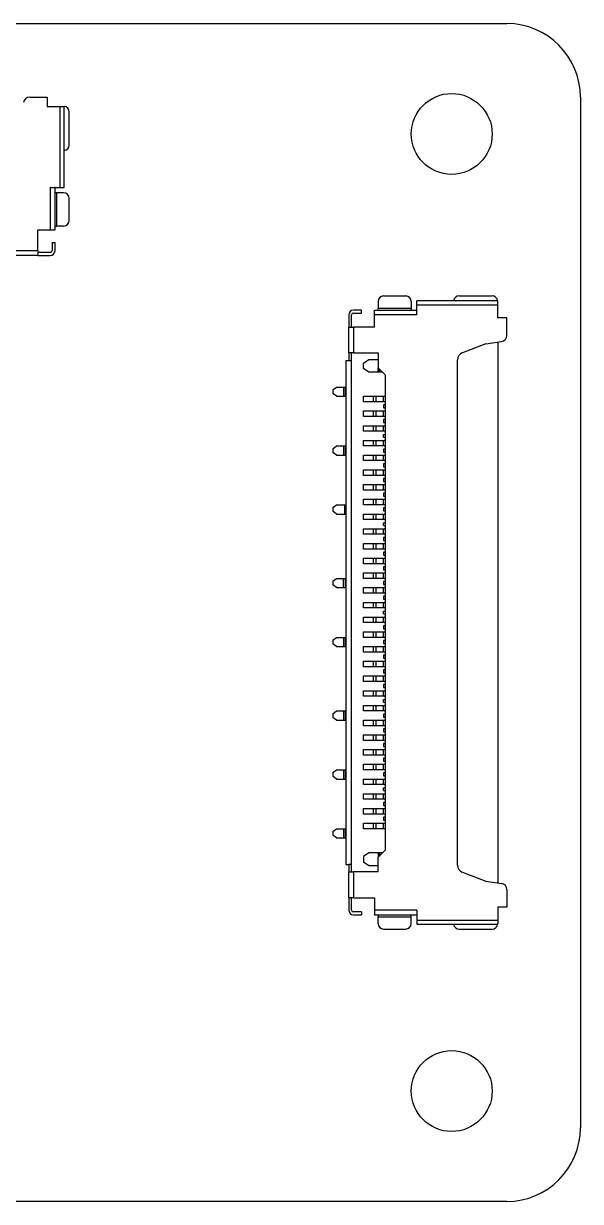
# Model space of a CAD drawing. Header units: millimetres. Extents: x 43 to 185, y 122 to 254.
# Drawn here: x 170.13 to 185.27, y 149.17 to 181.17 of the extents above; entities that cross this region are included whole.
import ezdxf

# ---------------------------------------------------------------- set-up
doc = ezdxf.new("R2010")
doc.units = ezdxf.units.MM

msp = doc.modelspace()

# ---------------------------------------------------------------- linework, layer by layer
at = {"color": 7, "linetype": 'Continuous', "lineweight": 25}
for p, q in [((142.266, 181.168), (183.266, 181.168)), ((170.293, 179.168), (170.771, 179.168)), ((170.771, 179.168), (170.771, 178.918)), ((170.771, 178.918), (171.121, 178.918)), ((171.121, 176.718), (171.121, 178.918)), ((171.121, 178.918), (171.231, 178.918)), ((171.231, 176.718), (171.231, 178.918)), ((185.266, 179.168), (185.266, 151.168)), ((171.366, 177.868), (171.366, 178.768)), ((170.851, 176.718), (170.851, 175.568)), ((170.856, 176.718), (171.121, 176.718)), ((170.981, 176.718), (170.971, 176.718)), ((170.971, 176.718), (170.971, 176.718)), ((170.981, 175.568), (170.981, 176.718)), ((170.981, 176.718), (170.981, 176.718)), ((171.121, 176.718), (171.231, 176.718)), ((171.031, 176.568), (170.981, 176.568)), ((171.031, 175.668), (171.031, 176.568)), ((171.216, 176.568), (171.031, 176.568)), ((171.366, 175.818), (171.366, 176.418)), ((170.516, 175.568), (170.851, 175.568)), ((170.516, 174.998), (170.516, 175.568)), ((170.851, 175.568), (170.981, 175.568)), ((170.981, 175.668), (171.031, 175.668)), ((171.216, 175.668), (171.031, 175.668)), ((170.901, 175.218), (170.901, 174.998)), ((170.901, 175.218), (170.981, 175.218)), ((170.981, 174.998), (170.981, 175.218)), ((169.816, 174.998), (170.516, 174.998)), ((170.516, 174.868), (169.816, 174.868)), ((170.516, 174.998), (170.516, 174.948)), ((170.516, 174.948), (170.516, 174.868)), ((170.851, 174.948), (170.516, 174.948)), ((170.516, 174.868), (170.851, 174.868)), ((179.916, 173.768), (180.516, 173.768)), ((181.966, 173.768), (182.866, 173.768)), ((179.766, 173.618), (179.766, 173.433)), ((180.666, 173.618), (180.666, 173.433)), ((183.016, 173.633), (180.816, 173.633)), ((180.816, 173.523), (180.816, 173.633)), ((180.816, 173.258), (180.816, 173.523)), ((180.816, 173.523), (183.016, 173.523)), ((183.016, 173.523), (183.016, 173.633)), ((183.016, 173.173), (183.016, 173.523)), ((178.966, 173.253), (178.966, 172.918)), ((179.046, 172.918), (179.046, 173.253)), ((179.316, 173.383), (179.096, 173.383)), ((179.096, 173.303), (179.316, 173.303)), ((179.316, 173.303), (179.316, 173.383)), ((179.666, 173.253), (179.666, 173.383)), ((179.666, 173.383), (180.816, 173.383)), ((179.666, 172.918), (179.666, 173.253)), ((180.816, 173.253), (179.666, 173.253)), ((179.766, 173.433), (180.666, 173.433)), ((179.766, 173.383), (179.766, 173.433)), ((180.666, 173.433), (180.666, 173.383)), ((180.816, 173.373), (180.816, 173.383)), ((180.816, 173.383), (180.816, 173.383)), ((180.816, 173.373), (180.816, 173.373)), ((183.266, 173.173), (183.016, 173.173)), ((183.266, 172.695), (183.266, 173.173)), ((178.966, 172.918), (179.046, 172.918)), ((178.966, 172.218), (178.966, 172.918)), ((179.046, 172.918), (179.096, 172.918)), ((179.096, 172.918), (179.096, 172.218)), ((179.666, 172.918), (179.096, 172.918)), ((182.691, 172.464), (183.121, 172.527)), ((183.016, 172.511), (183.016, 157.824)), ((178.966, 172.218), (178.966, 172.018)), ((179.046, 172.218), (178.966, 172.218)), ((179.096, 172.218), (179.046, 172.218)), ((179.046, 172.018), (179.046, 172.218)), ((179.096, 172.218), (179.766, 172.218)), ((179.766, 172.218), (179.766, 171.818)), ((182.691, 172.464), (182.055, 172.222)), ((178.886, 172.018), (178.886, 158.318)), ((178.886, 172.018), (178.966, 172.018)), ((178.966, 172.018), (179.046, 172.018)), ((179.046, 158.318), (179.046, 172.018)), ((179.366, 171.943), (179.516, 172.043)), ((179.366, 171.793), (179.366, 171.943)), ((179.516, 172.043), (179.766, 172.043)), ((181.926, 158.301), (181.926, 172.035)), ((179.516, 171.693), (179.366, 171.793)), ((179.766, 171.693), (179.516, 171.693)), ((179.966, 171.618), (179.766, 171.818)), ((179.766, 171.693), (179.766, 171.818)), ((179.8, 171.693), (179.766, 171.693)), ((179.8, 171.693), (179.8, 171.784)), ((179.878, 171.693), (179.8, 171.693)), ((179.878, 171.693), (179.878, 171.706)), ((179.891, 171.693), (179.878, 171.693)), ((179.966, 158.718), (179.966, 171.618)), ((178.536, 171.218), (178.636, 171.293)), ((178.536, 171.218), (178.536, 171.118)), ((178.636, 171.293), (178.826, 171.293)), ((178.826, 171.293), (178.826, 171.043)), ((178.826, 171.293), (178.869, 171.293)), ((178.869, 171.293), (178.869, 171.043)), ((178.869, 171.293), (178.886, 171.293)), ((178.636, 171.043), (178.536, 171.118)), ((178.636, 171.043), (178.826, 171.043)), ((178.826, 171.043), (178.869, 171.043)), ((178.869, 171.043), (178.886, 171.043)), ((179.366, 170.893), (179.366, 171.043)), ((179.366, 171.043), (179.636, 171.043)), ((179.636, 170.893), (179.366, 170.893)), ((179.636, 170.893), (179.636, 171.043)), ((179.636, 171.043), (179.716, 171.043)), ((179.716, 170.893), (179.636, 170.893)), ((179.716, 170.893), (179.716, 171.043)), ((179.716, 171.043), (179.916, 171.043)), ((179.916, 170.893), (179.716, 170.893)), ((179.916, 170.893), (179.916, 171.043)), ((179.916, 171.043), (179.936, 171.043)), ((179.936, 170.893), (179.916, 170.893)), ((179.366, 170.493), (179.366, 170.643)), ((179.366, 170.643), (179.636, 170.643)), ((179.636, 170.493), (179.636, 170.643)), ((179.636, 170.643), (179.716, 170.643)), ((179.716, 170.493), (179.716, 170.643)), ((179.716, 170.643), (179.916, 170.643)), ((179.916, 170.808), (179.916, 170.728)), ((179.966, 170.808), (179.916, 170.808)), ((179.916, 170.728), (179.966, 170.728)), ((179.916, 170.493), (179.916, 170.643)), ((179.916, 170.643), (179.936, 170.643)), ((179.636, 170.493), (179.366, 170.493)), ((179.366, 170.093), (179.366, 170.243)), ((179.366, 170.243), (179.636, 170.243)), ((179.716, 170.493), (179.636, 170.493)), ((179.636, 170.093), (179.636, 170.243)), ((179.636, 170.243), (179.716, 170.243)), ((179.916, 170.493), (179.716, 170.493)), ((179.716, 170.093), (179.716, 170.243)), ((179.716, 170.243), (179.916, 170.243)), ((179.936, 170.493), (179.916, 170.493)), ((179.916, 170.408), (179.916, 170.328)), ((179.966, 170.408), (179.916, 170.408)), ((179.916, 170.328), (179.966, 170.328)), ((179.916, 170.093), (179.916, 170.243)), ((179.916, 170.243), (179.936, 170.243)), ((179.636, 170.093), (179.366, 170.093)), ((179.716, 170.093), (179.636, 170.093)), ((179.916, 170.093), (179.716, 170.093)), ((179.936, 170.093), (179.916, 170.093)), ((179.916, 169.928), (179.916, 170.008)), ((179.916, 170.008), (179.966, 170.008)), ((179.916, 169.928), (179.966, 169.928)), ((178.536, 169.618), (178.636, 169.693)), ((178.536, 169.618), (178.536, 169.518)), ((178.636, 169.693), (178.826, 169.693)), ((178.826, 169.693), (178.826, 169.443)), ((178.826, 169.693), (178.869, 169.693)), ((178.869, 169.693), (178.869, 169.443)), ((178.869, 169.693), (178.886, 169.693)), ((179.366, 169.693), (179.366, 169.843)), ((179.366, 169.843), (179.636, 169.843)), ((179.636, 169.693), (179.366, 169.693)), ((179.636, 169.693), (179.636, 169.843)), ((179.636, 169.843), (179.716, 169.843)), ((179.716, 169.693), (179.636, 169.693)), ((179.716, 169.693), (179.716, 169.843)), ((179.716, 169.843), (179.916, 169.843)), ((179.916, 169.693), (179.716, 169.693)), ((179.916, 169.693), (179.916, 169.843)), ((179.916, 169.843), (179.936, 169.843)), ((179.936, 169.693), (179.916, 169.693)), ((179.916, 169.608), (179.916, 169.528)), ((179.966, 169.608), (179.916, 169.608)), ((178.636, 169.443), (178.536, 169.518)), ((178.636, 169.443), (178.826, 169.443)), ((178.826, 169.443), (178.869, 169.443)), ((178.869, 169.443), (178.886, 169.443)), ((179.366, 169.293), (179.366, 169.443)), ((179.366, 169.443), (179.636, 169.443)), ((179.636, 169.293), (179.366, 169.293)), ((179.636, 169.293), (179.636, 169.443)), ((179.636, 169.443), (179.716, 169.443)), ((179.716, 169.293), (179.636, 169.293)), ((179.716, 169.293), (179.716, 169.443)), ((179.716, 169.443), (179.916, 169.443)), ((179.916, 169.293), (179.716, 169.293)), ((179.916, 169.528), (179.966, 169.528)), ((179.916, 169.293), (179.916, 169.443)), ((179.916, 169.443), (179.936, 169.443)), ((179.936, 169.293), (179.916, 169.293)), ((179.366, 168.893), (179.366, 169.043)), ((179.366, 169.043), (179.636, 169.043)), ((179.636, 168.893), (179.636, 169.043)), ((179.636, 169.043), (179.716, 169.043)), ((179.716, 168.893), (179.716, 169.043)), ((179.716, 169.043), (179.916, 169.043)), ((179.916, 169.208), (179.916, 169.128)), ((179.966, 169.208), (179.916, 169.208)), ((179.916, 169.128), (179.966, 169.128)), ((179.916, 168.893), (179.916, 169.043)), ((179.916, 169.043), (179.936, 169.043)), ((179.636, 168.893), (179.366, 168.893)), ((179.366, 168.493), (179.366, 168.643)), ((179.366, 168.643), (179.636, 168.643)), ((179.716, 168.893), (179.636, 168.893)), ((179.636, 168.493), (179.636, 168.643)), ((179.636, 168.643), (179.716, 168.643)), ((179.916, 168.893), (179.716, 168.893)), ((179.716, 168.493), (179.716, 168.643)), ((179.716, 168.643), (179.916, 168.643)), ((179.936, 168.893), (179.916, 168.893)), ((179.916, 168.808), (179.916, 168.728)), ((179.966, 168.808), (179.916, 168.808)), ((179.916, 168.728), (179.966, 168.728)), ((179.916, 168.493), (179.916, 168.643)), ((179.916, 168.643), (179.936, 168.643)), ((179.636, 168.493), (179.366, 168.493)), ((179.716, 168.493), (179.636, 168.493)), ((179.916, 168.493), (179.716, 168.493)), ((179.936, 168.493), (179.916, 168.493)), ((179.916, 168.408), (179.916, 168.328)), ((179.966, 168.408), (179.916, 168.408)), ((179.916, 168.328), (179.966, 168.328)), ((178.536, 168.018), (178.636, 168.093)), ((178.536, 168.018), (178.536, 167.918)), ((178.636, 168.093), (178.855, 168.093)), ((178.855, 168.093), (178.855, 167.843)), ((178.855, 168.093), (178.886, 168.093)), ((179.366, 168.093), (179.366, 168.243)), ((179.366, 168.243), (179.636, 168.243)), ((179.636, 168.093), (179.366, 168.093)), ((179.636, 168.093), (179.636, 168.243)), ((179.636, 168.243), (179.716, 168.243)), ((179.716, 168.093), (179.636, 168.093)), ((179.716, 168.093), (179.716, 168.243)), ((179.716, 168.243), (179.916, 168.243)), ((179.916, 168.093), (179.716, 168.093)), ((179.916, 168.093), (179.916, 168.243)), ((179.916, 168.243), (179.936, 168.243)), ((179.936, 168.093), (179.916, 168.093)), ((179.916, 168.008), (179.916, 167.928)), ((179.966, 168.008), (179.916, 168.008)), ((178.636, 167.843), (178.536, 167.918)), ((178.636, 167.843), (178.855, 167.843)), ((178.855, 167.843), (178.886, 167.843)), ((179.366, 167.693), (179.366, 167.843)), ((179.366, 167.843), (179.636, 167.843)), ((179.636, 167.693), (179.366, 167.693)), ((179.636, 167.693), (179.636, 167.843)), ((179.636, 167.843), (179.716, 167.843)), ((179.716, 167.693), (179.636, 167.693)), ((179.716, 167.693), (179.716, 167.843)), ((179.716, 167.843), (179.916, 167.843)), ((179.916, 167.693), (179.716, 167.693)), ((179.916, 167.928), (179.966, 167.928)), ((179.916, 167.693), (179.916, 167.843)), ((179.916, 167.843), (179.936, 167.843)), ((179.936, 167.693), (179.916, 167.693)), ((179.366, 167.293), (179.366, 167.443)), ((179.366, 167.443), (179.636, 167.443)), ((179.636, 167.293), (179.636, 167.443)), ((179.636, 167.443), (179.716, 167.443)), ((179.716, 167.293), (179.716, 167.443)), ((179.716, 167.443), (179.916, 167.443)), ((179.916, 167.528), (179.916, 167.608)), ((179.916, 167.608), (179.966, 167.608)), ((179.916, 167.528), (179.966, 167.528)), ((179.916, 167.293), (179.916, 167.443)), ((179.916, 167.443), (179.936, 167.443)), ((179.636, 167.293), (179.366, 167.293)), ((179.366, 166.893), (179.366, 167.043)), ((179.366, 167.043), (179.636, 167.043)), ((179.716, 167.293), (179.636, 167.293)), ((179.636, 166.893), (179.636, 167.043)), ((179.636, 167.043), (179.716, 167.043)), ((179.916, 167.293), (179.716, 167.293)), ((179.716, 166.893), (179.716, 167.043)), ((179.716, 167.043), (179.916, 167.043)), ((179.936, 167.293), (179.916, 167.293)), ((179.916, 167.208), (179.916, 167.128)), ((179.966, 167.208), (179.916, 167.208)), ((179.916, 167.128), (179.966, 167.128)), ((179.916, 166.893), (179.916, 167.043)), ((179.916, 167.043), (179.936, 167.043)), ((179.636, 166.893), (179.366, 166.893)), ((179.716, 166.893), (179.636, 166.893)), ((179.916, 166.893), (179.716, 166.893)), ((179.936, 166.893), (179.916, 166.893)), ((179.916, 166.808), (179.916, 166.728)), ((179.966, 166.808), (179.916, 166.808)), ((179.916, 166.728), (179.966, 166.728)), ((179.366, 166.493), (179.366, 166.643)), ((179.366, 166.643), (179.636, 166.643)), ((179.636, 166.493), (179.366, 166.493)), ((179.636, 166.493), (179.636, 166.643)), ((179.636, 166.643), (179.716, 166.643)), ((179.716, 166.493), (179.636, 166.493)), ((179.716, 166.493), (179.716, 166.643)), ((179.716, 166.643), (179.916, 166.643)), ((179.916, 166.493), (179.716, 166.493)), ((179.916, 166.493), (179.916, 166.643)), ((179.916, 166.643), (179.936, 166.643)), ((179.936, 166.493), (179.916, 166.493)), ((179.916, 166.408), (179.916, 166.328)), ((179.966, 166.408), (179.916, 166.408)), ((178.536, 166.018), (178.636, 166.093)), ((178.636, 166.093), (178.826, 166.093)), ((178.826, 165.843), (178.826, 166.093)), ((178.826, 166.093), (178.869, 166.093)), ((178.869, 166.093), (178.869, 165.843)), ((178.869, 166.093), (178.886, 166.093)), ((179.366, 166.093), (179.366, 166.243)), ((179.366, 166.243), (179.636, 166.243)), ((179.636, 166.093), (179.366, 166.093)), ((179.636, 166.093), (179.636, 166.243)), ((179.636, 166.243), (179.716, 166.243)), ((179.716, 166.093), (179.636, 166.093)), ((179.716, 166.093), (179.716, 166.243)), ((179.716, 166.243), (179.916, 166.243)), ((179.916, 166.093), (179.716, 166.093)), ((179.916, 166.328), (179.966, 166.328)), ((179.916, 166.093), (179.916, 166.243)), ((179.916, 166.243), (179.936, 166.243)), ((179.936, 166.093), (179.916, 166.093)), ((178.536, 166.018), (178.536, 165.918)), ((178.636, 165.843), (178.536, 165.918)), ((178.636, 165.843), (178.826, 165.843)), ((178.826, 165.843), (178.869, 165.843)), ((178.869, 165.843), (178.886, 165.843)), ((179.366, 165.693), (179.366, 165.843)), ((179.366, 165.843), (179.636, 165.843)), ((179.636, 165.693), (179.636, 165.843)), ((179.636, 165.843), (179.716, 165.843)), ((179.716, 165.693), (179.716, 165.843)), ((179.716, 165.843), (179.916, 165.843)), ((179.916, 166.008), (179.916, 165.928)), ((179.966, 166.008), (179.916, 166.008)), ((179.916, 165.928), (179.966, 165.928)), ((179.916, 165.693), (179.916, 165.843)), ((179.916, 165.843), (179.936, 165.843)), ((179.636, 165.693), (179.366, 165.693)), ((179.366, 165.293), (179.366, 165.443)), ((179.366, 165.443), (179.636, 165.443)), ((179.716, 165.693), (179.636, 165.693)), ((179.636, 165.293), (179.636, 165.443)), ((179.636, 165.443), (179.716, 165.443)), ((179.916, 165.693), (179.716, 165.693)), ((179.716, 165.293), (179.716, 165.443)), ((179.716, 165.443), (179.916, 165.443)), ((179.936, 165.693), (179.916, 165.693)), ((179.916, 165.608), (179.916, 165.528)), ((179.966, 165.608), (179.916, 165.608)), ((179.916, 165.528), (179.966, 165.528)), ((179.916, 165.293), (179.916, 165.443)), ((179.916, 165.443), (179.936, 165.443)), ((179.636, 165.293), (179.366, 165.293)), ((179.716, 165.293), (179.636, 165.293)), ((179.916, 165.293), (179.716, 165.293)), ((179.936, 165.293), (179.916, 165.293)), ((179.916, 165.128), (179.916, 165.208)), ((179.916, 165.208), (179.966, 165.208)), ((179.916, 165.128), (179.966, 165.128)), ((179.366, 164.893), (179.366, 165.043)), ((179.366, 165.043), (179.636, 165.043)), ((179.636, 164.893), (179.366, 164.893)), ((179.636, 164.893), (179.636, 165.043)), ((179.636, 165.043), (179.716, 165.043)), ((179.716, 164.893), (179.636, 164.893)), ((179.716, 164.893), (179.716, 165.043)), ((179.716, 165.043), (179.916, 165.043)), ((179.916, 164.893), (179.716, 164.893)), ((179.916, 164.893), (179.916, 165.043)), ((179.916, 165.043), (179.936, 165.043)), ((179.936, 164.893), (179.916, 164.893)), ((179.916, 164.808), (179.916, 164.728)), ((179.966, 164.808), (179.916, 164.808)), ((178.536, 164.418), (178.636, 164.493)), ((178.636, 164.493), (178.826, 164.493)), ((178.826, 164.493), (178.826, 164.243)), ((178.826, 164.493), (178.869, 164.493)), ((178.869, 164.493), (178.869, 164.243)), ((178.869, 164.493), (178.886, 164.493)), ((179.366, 164.493), (179.366, 164.643)), ((179.366, 164.643), (179.636, 164.643)), ((179.636, 164.493), (179.366, 164.493)), ((179.636, 164.493), (179.636, 164.643)), ((179.636, 164.643), (179.716, 164.643)), ((179.716, 164.493), (179.636, 164.493)), ((179.716, 164.493), (179.716, 164.643)), ((179.716, 164.643), (179.916, 164.643)), ((179.916, 164.493), (179.716, 164.493)), ((179.916, 164.728), (179.966, 164.728)), ((179.916, 164.493), (179.916, 164.643)), ((179.916, 164.643), (179.936, 164.643)), ((179.936, 164.493), (179.916, 164.493)), ((178.536, 164.418), (178.536, 164.318)), ((178.636, 164.243), (178.536, 164.318)), ((178.636, 164.243), (178.826, 164.243)), ((178.826, 164.243), (178.869, 164.243)), ((178.869, 164.243), (178.886, 164.243)), ((179.366, 164.093), (179.366, 164.243)), ((179.366, 164.243), (179.636, 164.243)), ((179.636, 164.093), (179.636, 164.243)), ((179.636, 164.243), (179.716, 164.243)), ((179.716, 164.093), (179.716, 164.243)), ((179.716, 164.243), (179.916, 164.243)), ((179.916, 164.408), (179.916, 164.328)), ((179.966, 164.408), (179.916, 164.408)), ((179.916, 164.328), (179.966, 164.328)), ((179.916, 164.093), (179.916, 164.243)), ((179.916, 164.243), (179.936, 164.243)), ((179.636, 164.093), (179.366, 164.093)), ((179.366, 163.693), (179.366, 163.843)), ((179.366, 163.843), (179.636, 163.843)), ((179.716, 164.093), (179.636, 164.093)), ((179.636, 163.693), (179.636, 163.843)), ((179.636, 163.843), (179.716, 163.843)), ((179.916, 164.093), (179.716, 164.093)), ((179.716, 163.693), (179.716, 163.843)), ((179.716, 163.843), (179.916, 163.843)), ((179.936, 164.093), (179.916, 164.093)), ((179.916, 164.008), (179.916, 163.928)), ((179.966, 164.008), (179.916, 164.008)), ((179.916, 163.928), (179.966, 163.928)), ((179.916, 163.693), (179.916, 163.843)), ((179.916, 163.843), (179.936, 163.843)), ((179.636, 163.693), (179.366, 163.693)), ((179.716, 163.693), (179.636, 163.693)), ((179.916, 163.693), (179.716, 163.693)), ((179.936, 163.693), (179.916, 163.693)), ((179.916, 163.608), (179.916, 163.528)), ((179.966, 163.608), (179.916, 163.608)), ((179.916, 163.528), (179.966, 163.528)), ((179.366, 163.293), (179.366, 163.443)), ((179.366, 163.443), (179.636, 163.443)), ((179.636, 163.293), (179.366, 163.293)), ((179.636, 163.293), (179.636, 163.443)), ((179.636, 163.443), (179.716, 163.443)), ((179.716, 163.293), (179.636, 163.293)), ((179.716, 163.293), (179.716, 163.443)), ((179.716, 163.443), (179.916, 163.443)), ((179.916, 163.293), (179.716, 163.293)), ((179.916, 163.293), (179.916, 163.443)), ((179.916, 163.443), (179.936, 163.443)), ((179.936, 163.293), (179.916, 163.293)), ((179.916, 163.208), (179.916, 163.128)), ((179.966, 163.208), (179.916, 163.208)), ((179.366, 162.893), (179.366, 163.043)), ((179.366, 163.043), (179.636, 163.043)), ((179.636, 162.893), (179.366, 162.893)), ((179.636, 162.893), (179.636, 163.043)), ((179.636, 163.043), (179.716, 163.043)), ((179.716, 162.893), (179.636, 162.893)), ((179.716, 162.893), (179.716, 163.043)), ((179.716, 163.043), (179.916, 163.043)), ((179.916, 162.893), (179.716, 162.893)), ((179.916, 163.128), (179.966, 163.128)), ((179.916, 162.893), (179.916, 163.043)), ((179.916, 163.043), (179.936, 163.043)), ((179.936, 162.893), (179.916, 162.893)), ((179.366, 162.493), (179.366, 162.643)), ((179.366, 162.643), (179.636, 162.643)), ((179.636, 162.493), (179.636, 162.643)), ((179.636, 162.643), (179.716, 162.643)), ((179.716, 162.493), (179.716, 162.643)), ((179.716, 162.643), (179.916, 162.643)), ((179.916, 162.728), (179.916, 162.808)), ((179.916, 162.808), (179.966, 162.808)), ((179.916, 162.728), (179.966, 162.728)), ((179.916, 162.493), (179.916, 162.643)), ((179.916, 162.643), (179.936, 162.643)), ((178.536, 162.418), (178.636, 162.493)), ((178.536, 162.418), (178.536, 162.318)), ((178.636, 162.243), (178.536, 162.318)), ((178.636, 162.493), (178.826, 162.493)), ((178.636, 162.243), (178.826, 162.243)), ((178.826, 162.493), (178.826, 162.243)), ((178.826, 162.493), (178.869, 162.493)), ((178.826, 162.243), (178.869, 162.243)), ((178.869, 162.493), (178.869, 162.243)), ((178.869, 162.493), (178.886, 162.493)), ((178.869, 162.243), (178.886, 162.243)), ((179.636, 162.493), (179.366, 162.493)), ((179.366, 162.093), (179.366, 162.243)), ((179.366, 162.243), (179.636, 162.243)), ((179.716, 162.493), (179.636, 162.493)), ((179.636, 162.093), (179.636, 162.243)), ((179.636, 162.243), (179.716, 162.243)), ((179.916, 162.493), (179.716, 162.493)), ((179.716, 162.093), (179.716, 162.243)), ((179.716, 162.243), (179.916, 162.243)), ((179.936, 162.493), (179.916, 162.493)), ((179.916, 162.408), (179.916, 162.328)), ((179.966, 162.408), (179.916, 162.408)), ((179.916, 162.328), (179.966, 162.328)), ((179.916, 162.093), (179.916, 162.243)), ((179.916, 162.243), (179.936, 162.243)), ((179.636, 162.093), (179.366, 162.093)), ((179.716, 162.093), (179.636, 162.093)), ((179.916, 162.093), (179.716, 162.093)), ((179.936, 162.093), (179.916, 162.093)), ((179.916, 162.008), (179.916, 161.928)), ((179.966, 162.008), (179.916, 162.008)), ((179.916, 161.928), (179.966, 161.928)), ((179.366, 161.693), (179.366, 161.843)), ((179.366, 161.843), (179.636, 161.843)), ((179.636, 161.693), (179.366, 161.693)), ((179.636, 161.693), (179.636, 161.843)), ((179.636, 161.843), (179.716, 161.843)), ((179.716, 161.693), (179.636, 161.693)), ((179.716, 161.693), (179.716, 161.843)), ((179.716, 161.843), (179.916, 161.843)), ((179.916, 161.693), (179.716, 161.693)), ((179.916, 161.693), (179.916, 161.843)), ((179.916, 161.843), (179.936, 161.843)), ((179.936, 161.693), (179.916, 161.693)), ((179.916, 161.608), (179.916, 161.528)), ((179.966, 161.608), (179.916, 161.608)), ((179.366, 161.293), (179.366, 161.443)), ((179.366, 161.443), (179.636, 161.443)), ((179.636, 161.293), (179.366, 161.293)), ((179.636, 161.293), (179.636, 161.443)), ((179.636, 161.443), (179.716, 161.443)), ((179.716, 161.293), (179.636, 161.293)), ((179.716, 161.293), (179.716, 161.443)), ((179.716, 161.443), (179.916, 161.443)), ((179.916, 161.293), (179.716, 161.293)), ((179.916, 161.528), (179.966, 161.528)), ((179.916, 161.293), (179.916, 161.443)), ((179.916, 161.443), (179.936, 161.443)), ((179.936, 161.293), (179.916, 161.293)), ((179.366, 160.893), (179.366, 161.043)), ((179.366, 161.043), (179.636, 161.043)), ((179.636, 160.893), (179.636, 161.043)), ((179.636, 161.043), (179.716, 161.043)), ((179.716, 160.893), (179.716, 161.043)), ((179.716, 161.043), (179.916, 161.043)), ((179.916, 161.208), (179.916, 161.128)), ((179.966, 161.208), (179.916, 161.208)), ((179.916, 161.128), (179.966, 161.128)), ((179.916, 160.893), (179.916, 161.043)), ((179.916, 161.043), (179.936, 161.043)), ((178.536, 160.818), (178.636, 160.893)), ((178.536, 160.818), (178.536, 160.718)), ((178.636, 160.643), (178.536, 160.718)), ((178.636, 160.893), (178.826, 160.893)), ((178.636, 160.643), (178.826, 160.643)), ((178.826, 160.893), (178.826, 160.643)), ((178.826, 160.893), (178.869, 160.893)), ((178.826, 160.643), (178.869, 160.643)), ((178.869, 160.893), (178.869, 160.643)), ((178.869, 160.893), (178.886, 160.893)), ((178.869, 160.643), (178.886, 160.643)), ((179.636, 160.893), (179.366, 160.893)), ((179.366, 160.493), (179.366, 160.643)), ((179.366, 160.643), (179.636, 160.643)), ((179.716, 160.893), (179.636, 160.893)), ((179.636, 160.493), (179.636, 160.643)), ((179.636, 160.643), (179.716, 160.643)), ((179.916, 160.893), (179.716, 160.893)), ((179.716, 160.493), (179.716, 160.643)), ((179.716, 160.643), (179.916, 160.643)), ((179.936, 160.893), (179.916, 160.893)), ((179.916, 160.808), (179.916, 160.728)), ((179.966, 160.808), (179.916, 160.808)), ((179.916, 160.728), (179.966, 160.728)), ((179.916, 160.493), (179.916, 160.643)), ((179.916, 160.643), (179.936, 160.643)), ((179.636, 160.493), (179.366, 160.493)), ((179.716, 160.493), (179.636, 160.493)), ((179.916, 160.493), (179.716, 160.493)), ((179.936, 160.493), (179.916, 160.493)), ((179.916, 160.328), (179.916, 160.408)), ((179.916, 160.408), (179.966, 160.408)), ((179.916, 160.328), (179.966, 160.328)), ((179.366, 160.093), (179.366, 160.243)), ((179.366, 160.243), (179.636, 160.243)), ((179.636, 160.093), (179.366, 160.093)), ((179.636, 160.093), (179.636, 160.243)), ((179.636, 160.243), (179.716, 160.243)), ((179.716, 160.093), (179.636, 160.093)), ((179.716, 160.093), (179.716, 160.243)), ((179.716, 160.243), (179.916, 160.243)), ((179.916, 160.093), (179.716, 160.093)), ((179.916, 160.093), (179.916, 160.243)), ((179.916, 160.243), (179.936, 160.243)), ((179.936, 160.093), (179.916, 160.093)), ((179.916, 160.008), (179.916, 159.928)), ((179.966, 160.008), (179.916, 160.008)), ((179.366, 159.693), (179.366, 159.843)), ((179.366, 159.843), (179.636, 159.843)), ((179.636, 159.693), (179.366, 159.693)), ((179.636, 159.693), (179.636, 159.843)), ((179.636, 159.843), (179.716, 159.843)), ((179.716, 159.693), (179.636, 159.693)), ((179.716, 159.693), (179.716, 159.843)), ((179.716, 159.843), (179.916, 159.843)), ((179.916, 159.693), (179.716, 159.693)), ((179.916, 159.928), (179.966, 159.928)), ((179.916, 159.693), (179.916, 159.843)), ((179.916, 159.843), (179.936, 159.843)), ((179.936, 159.693), (179.916, 159.693)), ((179.366, 159.293), (179.366, 159.443)), ((179.366, 159.443), (179.636, 159.443)), ((179.636, 159.293), (179.636, 159.443)), ((179.636, 159.443), (179.716, 159.443)), ((179.716, 159.293), (179.716, 159.443)), ((179.716, 159.443), (179.916, 159.443)), ((179.916, 159.608), (179.916, 159.528)), ((179.966, 159.608), (179.916, 159.608)), ((179.916, 159.528), (179.966, 159.528)), ((179.916, 159.293), (179.916, 159.443)), ((179.916, 159.443), (179.936, 159.443)), ((178.536, 159.218), (178.636, 159.293)), ((178.536, 159.218), (178.536, 159.118)), ((178.636, 159.043), (178.536, 159.118)), ((178.636, 159.293), (178.826, 159.293)), ((178.636, 159.043), (178.826, 159.043)), ((178.826, 159.293), (178.826, 159.043)), ((178.826, 159.293), (178.869, 159.293)), ((178.826, 159.043), (178.869, 159.043)), ((178.869, 159.293), (178.869, 159.043)), ((178.869, 159.293), (178.886, 159.293)), ((178.869, 159.043), (178.886, 159.043)), ((179.636, 159.293), (179.366, 159.293)), ((179.716, 159.293), (179.636, 159.293)), ((179.916, 159.293), (179.716, 159.293)), ((179.936, 159.293), (179.916, 159.293)), ((179.516, 158.643), (179.366, 158.543)), ((179.366, 158.543), (179.366, 158.393)), ((179.766, 158.643), (179.516, 158.643)), ((179.966, 158.718), (179.766, 158.518)), ((179.8, 158.643), (179.766, 158.643)), ((179.766, 158.643), (179.766, 158.518)), ((179.766, 158.118), (179.766, 158.518)), ((179.878, 158.643), (179.8, 158.643)), ((179.8, 158.643), (179.8, 158.552)), ((179.891, 158.643), (179.878, 158.643)), ((179.878, 158.643), (179.878, 158.629)), ((178.886, 158.318), (178.966, 158.318)), ((178.966, 158.318), (178.966, 158.118)), ((179.046, 158.318), (178.966, 158.318)), ((178.966, 157.418), (178.966, 158.118)), ((178.966, 158.118), (179.046, 158.118)), ((179.046, 158.118), (179.046, 158.318)), ((179.046, 158.118), (179.096, 158.118)), ((179.096, 158.118), (179.096, 157.418)), ((179.766, 158.118), (179.096, 158.118)), ((179.366, 158.393), (179.516, 158.293)), ((179.516, 158.293), (179.766, 158.293)), ((182.055, 158.114), (182.691, 157.872)), ((182.691, 157.872), (183.121, 157.809)), ((183.266, 157.641), (183.266, 157.163)), ((178.966, 157.418), (178.966, 157.083)), ((179.046, 157.418), (178.966, 157.418)), ((179.046, 157.083), (179.046, 157.418)), ((179.096, 157.418), (179.046, 157.418)), ((179.096, 157.418), (179.666, 157.418)), ((179.666, 157.418), (179.666, 157.083)), ((183.266, 157.163), (183.016, 157.163)), ((183.016, 157.163), (183.016, 156.813)), ((179.316, 157.033), (179.096, 157.033)), ((179.096, 156.953), (179.316, 156.953)), ((179.316, 157.033), (179.316, 156.953)), ((180.816, 157.083), (179.666, 157.083)), ((179.666, 157.083), (179.666, 156.953)), ((179.666, 156.953), (180.816, 156.953)), ((179.766, 156.953), (179.766, 156.903)), ((179.766, 156.903), (180.666, 156.903)), ((179.766, 156.718), (179.766, 156.903)), ((180.666, 156.903), (180.666, 156.953)), ((180.666, 156.718), (180.666, 156.903)), ((180.816, 157.078), (180.816, 156.813)), ((180.816, 156.953), (180.816, 156.963)), ((180.816, 156.963), (180.816, 156.963)), ((180.816, 156.953), (180.816, 156.953)), ((180.816, 156.813), (183.016, 156.813)), ((180.816, 156.813), (180.816, 156.703)), ((183.016, 156.813), (183.016, 156.703)), ((179.916, 156.568), (180.516, 156.568)), ((180.816, 156.703), (183.016, 156.703)), ((181.966, 156.568), (182.866, 156.568)), ((183.266, 149.168), (142.266, 149.168))]:
    msp.add_line(p, q, dxfattribs=at)
for centre in [(181.766, 178.168), (181.766, 152.168)]:
    msp.add_circle(centre, 1.1, dxfattribs=at)
for centre, radius, start, end in [((183.266, 179.168), 2, 0, 90), ((170.293, 178.998), 0.17, 90, 171.6958), ((171.216, 178.768), 0.15, 0, 84.2608), ((171.216, 177.868), 0.15, 275.7392, 0), ((170.856, 176.668), 0.05, 90, 95.7392), ((171.216, 176.418), 0.15, 0, 90), ((171.216, 175.818), 0.15, 270, 0), ((170.851, 174.998), 0.05, 270, 0), ((170.851, 174.998), 0.13, 270, 0), ((179.916, 173.618), 0.15, 90, 180), ((180.516, 173.618), 0.15, 0, 90), ((181.966, 173.618), 0.15, 90, 174.2608), ((182.866, 173.618), 0.15, 5.7392, 90), ((179.096, 173.253), 0.13, 90, 180), ((179.096, 173.253), 0.05, 90, 180), ((180.766, 173.258), 0.05, 354.2608, 0), ((183.096, 172.695), 0.17, 278.3042, 0), ((182.126, 172.035), 0.2, 110.8435, 180), ((179.936, 171.073), 0.03, 270, 0), ((179.936, 170.863), 0.03, 0, 90), ((179.936, 170.673), 0.03, 270, 0), ((179.936, 170.463), 0.03, 0, 90), ((179.936, 170.273), 0.03, 270, 0), ((179.936, 170.063), 0.03, 0, 90), ((179.936, 169.873), 0.03, 270, 0), ((179.936, 169.663), 0.03, 0, 90), ((179.936, 169.473), 0.03, 270, 0), ((179.936, 169.263), 0.03, 0, 90), ((179.936, 169.073), 0.03, 270, 0), ((179.936, 168.863), 0.03, 0, 90), ((179.936, 168.673), 0.03, 270, 0), ((179.936, 168.463), 0.03, 0, 90), ((179.936, 168.273), 0.03, 270, 0), ((179.936, 168.063), 0.03, 0, 90), ((179.936, 167.873), 0.03, 270, 0), ((179.936, 167.663), 0.03, 0, 90), ((179.936, 167.473), 0.03, 270, 0), ((179.936, 167.263), 0.03, 0, 90), ((179.936, 167.073), 0.03, 270, 0), ((179.936, 166.863), 0.03, 0, 90), ((179.936, 166.673), 0.03, 270, 0), ((179.936, 166.463), 0.03, 0, 90), ((179.936, 166.273), 0.03, 270, 0), ((179.936, 166.063), 0.03, 0, 90), ((179.936, 165.873), 0.03, 270, 0), ((179.936, 165.663), 0.03, 0, 90), ((179.936, 165.473), 0.03, 270, 0), ((179.936, 165.263), 0.03, 0, 90), ((179.936, 165.073), 0.03, 270, 0), ((179.936, 164.863), 0.03, 0, 90), ((179.936, 164.673), 0.03, 270, 360), ((179.936, 164.463), 0.03, 0, 90), ((179.936, 164.273), 0.03, 270, 0), ((179.936, 164.063), 0.03, 360, 90), ((179.936, 163.873), 0.03, 270, 0), ((179.936, 163.663), 0.03, 0, 90), ((179.936, 163.473), 0.03, 270, 0), ((179.936, 163.263), 0.03, 0, 90), ((179.936, 163.073), 0.03, 270, 0), ((179.936, 162.863), 0.03, 0, 90), ((179.936, 162.673), 0.03, 270, 0), ((179.936, 162.463), 0.03, 0, 90), ((179.936, 162.273), 0.03, 270, 0), ((179.936, 162.063), 0.03, 0, 90), ((179.936, 161.873), 0.03, 270, 0), ((179.936, 161.663), 0.03, 0, 90), ((179.936, 161.473), 0.03, 270, 0), ((179.936, 161.263), 0.03, 0, 90), ((179.936, 161.073), 0.03, 270, 0), ((179.936, 160.863), 0.03, 0, 90), ((179.936, 160.673), 0.03, 270, 0), ((179.936, 160.463), 0.03, 0, 90), ((179.936, 160.273), 0.03, 270, 0), ((179.936, 160.063), 0.03, 0, 90), ((179.936, 159.873), 0.03, 270, 0), ((179.936, 159.663), 0.03, 0, 90), ((179.936, 159.473), 0.03, 270, 0), ((179.936, 159.263), 0.03, 0, 90), ((182.126, 158.301), 0.2, 180, 249.1565), ((183.096, 157.641), 0.17, 0, 81.6958), ((179.096, 157.083), 0.13, 180, 270), ((179.096, 157.083), 0.05, 180, 270), ((180.766, 157.078), 0.05, 0, 5.7392), ((179.916, 156.718), 0.15, 180, 270), ((180.516, 156.718), 0.15, 270, 0), ((181.966, 156.718), 0.15, 185.7392, 270), ((182.866, 156.718), 0.15, 270, 354.2608), ((183.266, 151.168), 2, 270, 0)]:
    msp.add_arc(centre, radius, start, end, dxfattribs=at)

doc.saveas('drawing.dxf')
